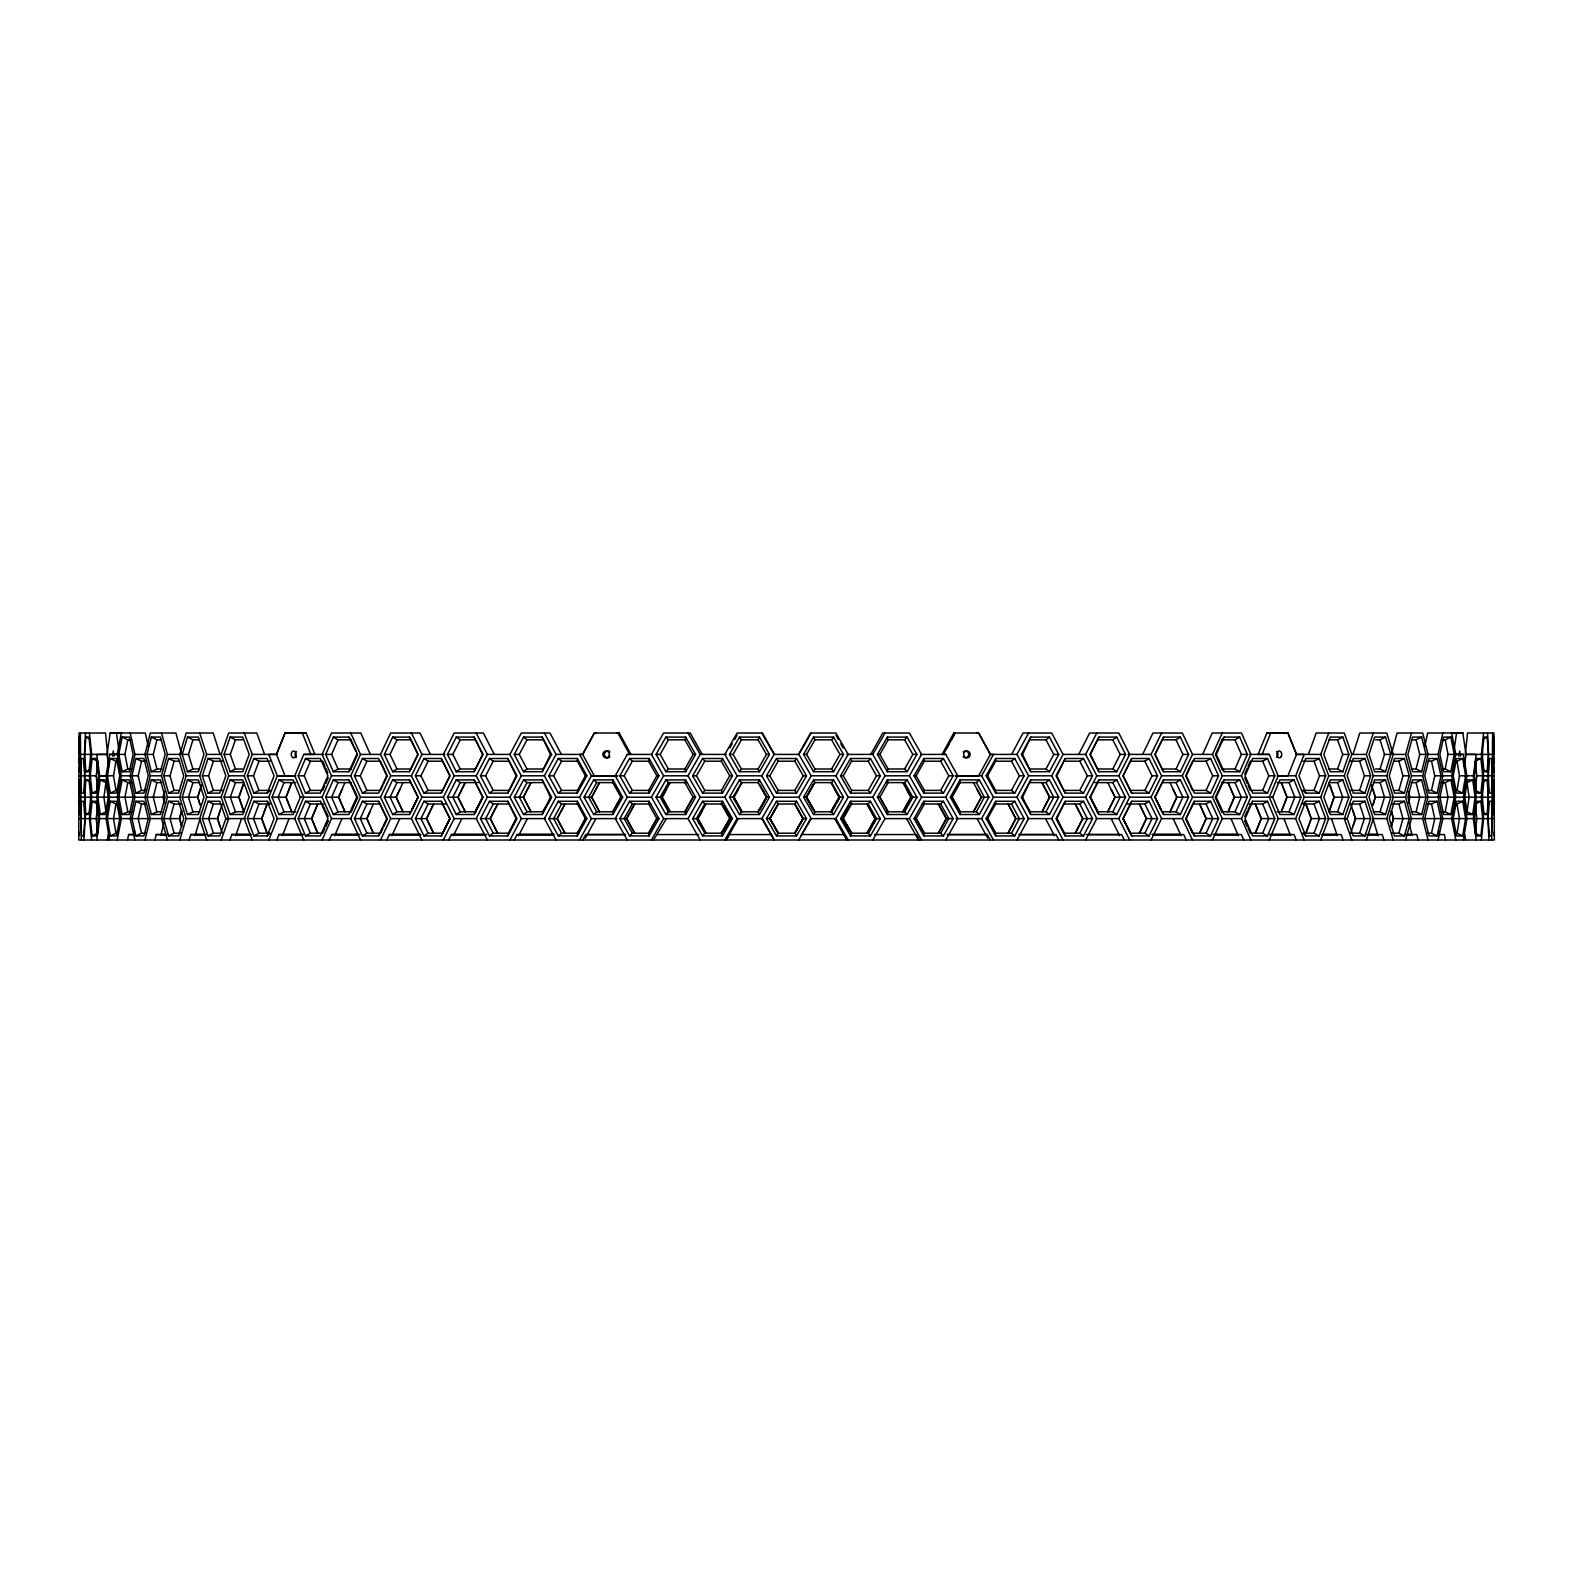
<?xml version="1.0" encoding="UTF-8"?>
<svg xmlns="http://www.w3.org/2000/svg" width="1573" height="1573" viewBox="0 0 1573 1573"><rect width="100%" height="100%" fill="white"/><g stroke="black" fill="none" stroke-linecap="round" stroke-linejoin="round"><path stroke-width="1.5" d="M78.729 835.912L78.748 831.822M78.729 793.126L78.748 789.036M1494.252 762.571L1494.35 758.501M1494.252 805.376L1494.35 801.286M78.886 754.411L79.181 737.088L80.223 737.088L80.223 771.714L79.181 771.714L79.083 767.644M91.647 840.002L89.405 818.609L91.647 797.196L89.405 775.804L91.647 754.411L107.692 754.411L105.489 733.018L79.083 733.018L78.748 840.002L1494.35 840.002L1493.917 733.018L1467.511 733.018L1465.308 754.411L1481.353 754.411L1483.595 775.804L1481.353 797.196L1483.595 818.609L1481.353 840.002M78.886 797.196L79.181 779.893L80.223 779.893L80.223 814.519L79.181 814.519L79.083 810.429M1493.917 767.644L1493.819 771.714L1492.777 771.714L1492.777 737.088L1493.819 737.088L1494.114 754.411M1493.917 810.429L1493.819 814.519L1492.777 814.519L1492.777 779.893L1493.819 779.893L1494.114 797.196M995.709 793.126L995.591 790.393L987.608 775.804L995.591 761.214L995.709 758.501L1014.723 758.501L1024.161 775.804L1014.723 793.126L995.709 793.126L986.133 775.804L995.709 758.501M995.709 801.286L995.591 804L987.608 818.609L995.591 833.198L995.709 835.912L1014.723 835.912L1024.161 818.609L1014.723 801.286L995.709 801.286L986.133 818.609L995.709 835.912M577.291 793.126L577.409 790.393L585.392 775.804L577.409 761.214L577.291 758.501L558.277 758.501L548.839 775.804L558.277 793.126L577.291 793.126L586.867 775.804L577.291 758.501M577.291 835.912L577.409 833.198L585.392 818.609L577.409 804L577.291 801.286L558.277 801.286L548.839 818.609L558.277 835.912L577.291 835.912L586.867 818.609L577.291 801.286M81.344 840.002L80.38 733.018M80.754 775.804L81.56 758.501L83.664 758.501L84.922 775.804L83.664 793.126L81.56 793.126L80.754 775.804L89.405 775.804M80.754 818.609L81.56 801.286L83.664 801.286L84.922 818.609L83.664 835.912L81.56 835.912L80.754 818.609L106.472 818.609M1491.656 840.002L1492.62 733.018M1492.246 775.804L1491.44 793.126L1489.336 793.126L1488.078 775.804L1489.336 758.501L1491.44 758.501L1492.246 775.804L1486.583 775.804M1492.246 818.609L1491.44 835.912L1489.336 835.912L1488.078 818.609L1489.336 801.286L1491.44 801.286L1492.246 818.609L1486.583 818.609M612.978 779.893L612.782 782.607L620.902 797.216L612.801 811.786L612.978 814.519L593.67 814.519L584.075 797.196L593.67 779.893L612.978 779.893L622.692 797.196L612.978 814.519M960.022 814.519L960.218 811.786L952.117 797.196L960.218 782.607L960.022 779.893L979.33 779.893L988.925 797.196L979.33 814.519L960.022 814.519L950.308 797.196L960.022 779.893M90.644 758.284L90.782 748.591M90.644 801.07L90.644 793.323M1482.356 758.343L1482.435 751.442M1482.356 801.129L1482.435 794.227M83.92 840.002C86.79 804.334 82.661 768.666 85.532 733.018M84.549 754.411L85.886 737.088L89.012 737.088L90.801 754.411L89.012 771.714L85.886 771.714L84.549 754.411L90.349 754.411M84.549 797.196L85.886 779.893L89.012 779.893L90.801 797.196L89.012 814.519L85.886 814.519L84.549 797.196L90.349 797.196M1488.451 754.411L1487.114 771.714L1483.988 771.714L1482.199 754.411L1483.988 737.088L1487.114 737.088L1488.451 754.411L1482.651 754.411M1489.08 840.002C1486.21 804.334 1490.339 768.666 1487.468 733.018M1488.451 797.196L1487.114 814.519L1483.988 814.519L1482.199 797.196L1483.988 779.893L1487.114 779.893L1488.451 797.196L1482.651 797.216M1475.218 761.214L1476.811 775.804L1475.218 790.393M97.782 790.393L96.189 775.804L97.782 761.214M90.271 775.804L92.119 758.501L96.287 758.501L98.568 775.804L96.287 793.126L92.119 793.126L90.271 775.804L96.189 775.804M1481.353 754.411L1483.595 733.018M1482.729 775.804L1480.881 793.126L1476.713 793.126L1474.432 775.804L1476.713 758.501L1480.881 758.501L1482.729 775.804L1476.811 775.804M114.043 756.102L113.295 751.009L112.528 756.102M1460.472 756.102L1459.705 751.009L1458.957 756.102M92.119 801.286L90.271 818.609L92.119 835.912L96.287 835.912L98.568 818.609L96.287 801.286L92.119 801.286L95.894 803.095M97.782 804L96.189 818.609L97.782 833.198M1480.881 835.912L1482.729 818.609L1480.881 801.286L1476.713 801.286L1474.432 818.609L1476.713 835.912L1480.881 835.912L1477.106 834.103M1475.218 833.198L1476.811 818.609L1475.218 804M96.798 840.002L99.669 818.609L96.798 797.196L99.669 775.804L96.798 754.411L106.984 754.411L108.734 766.307M97.9 797.196L100.259 779.893L105.45 779.893L108.242 797.196L105.45 814.519L100.259 814.519L97.9 797.196L117.208 797.196L121.337 775.804L117.208 754.411L121.337 733.018M1476.202 840.002L1473.331 818.609L1476.202 797.196L1473.331 775.804L1476.202 754.411L1466.016 754.411L1464.266 766.307M1475.1 797.196L1472.741 814.519L1467.55 814.519L1464.758 797.196L1467.55 779.893L1472.741 779.893L1475.1 797.196L1455.792 797.196L1451.663 775.804L1455.792 754.411L1451.663 733.018M106.984 754.411L110.149 733.018L116.441 732.998L118.879 749.652M1030.807 771.714L1022.548 754.411L1030.807 737.088L1049.466 737.088L1058.727 754.411L1049.466 771.714L1030.807 771.714L1021.408 754.411L1030.807 737.088M1030.807 814.519L1022.548 797.216L1030.807 779.893L1049.466 779.893L1058.727 797.196L1049.466 814.519L1030.807 814.519L1021.408 797.196L1030.807 779.893M1454.121 749.652L1456.559 733.018L1462.851 733.018L1466.016 754.411M107.397 840.002L108.222 834.555M542.193 771.714L550.452 754.411L542.193 737.088L523.534 737.088L514.273 754.411L523.534 771.714L542.193 771.714L551.592 754.411L542.193 737.088M542.193 814.519L550.452 797.196L542.193 779.893L523.534 779.893L514.273 797.196L523.534 814.519L542.193 814.519L551.592 797.196L542.193 779.893M1462.713 758.501L1457.031 761.214L1459.469 775.804L1457.031 790.393L1462.713 793.126L1465.584 775.804L1462.713 758.501L1456.539 758.501L1453.236 775.804L1456.539 793.126L1462.713 793.126M110.287 793.126L115.969 790.393L113.531 775.804L115.969 761.214L110.287 758.501L107.416 775.804L110.287 793.126L116.461 793.126L119.764 775.804L116.461 758.501L110.287 758.501M109.579 840.002L106.079 818.609L109.579 797.196L106.079 775.804L109.579 754.411L117.208 754.411M107.416 818.609L110.287 801.286L116.461 801.286L119.764 818.609L116.461 835.912L110.287 835.912L107.416 818.609L119.784 818.609M1465.584 818.609L1462.713 835.912L1456.539 835.912L1453.236 818.609L1456.539 801.286L1462.713 801.286L1465.584 818.609L1453.216 818.609M1463.421 840.002L1466.921 818.609L1463.421 797.196L1466.921 775.804L1463.421 754.411L1455.792 754.411M1462.713 835.912L1457.031 833.198L1459.469 818.609L1457.031 804L1462.713 801.286M649.118 793.126L648.646 790.393L656.845 775.804L648.627 761.214L649.118 758.501L629.574 758.501L619.841 775.804L629.574 793.126L649.118 793.126L658.949 775.804L649.118 758.501M649.118 801.286L648.627 804L656.845 818.609L648.646 833.198L649.118 835.912L629.574 835.912L619.841 818.609L629.574 801.286L649.118 801.286L658.949 818.609L649.118 835.912M923.882 793.126L924.373 790.393L916.155 775.804L924.373 761.214L923.882 758.501L943.426 758.501L953.159 775.804L943.426 793.126L923.882 793.126L914.051 775.804L923.882 758.501M923.882 835.912L924.373 833.198L916.155 818.609L924.373 804L923.882 801.286L943.426 801.286L953.159 818.609L943.426 835.912L923.882 835.912L914.051 818.609L923.882 801.286M133.548 835.243L134.452 830.485M1450.837 737.088L1445.174 739.821L1448.025 754.411L1445.174 769L1450.837 771.714L1454.219 754.411L1450.837 737.088L1443.68 737.088L1439.885 754.411L1443.68 771.714L1450.837 771.714M122.163 771.714L127.826 769L124.975 754.411L127.826 739.821L122.163 737.088L118.781 754.411L122.163 771.714L129.32 771.714L133.115 754.411L129.32 737.088L122.163 737.088M118.781 797.196L122.163 779.893L129.32 779.893L133.115 797.196L129.32 814.519L122.163 814.519L118.781 797.196L144.972 797.196L150.28 775.804L144.972 754.411L150.28 733.018L175.92 733.018L181.682 754.411M117.208 840.002L121.337 818.609L117.208 797.196M1454.219 797.196L1450.837 814.519L1443.68 814.519L1439.885 797.196L1443.68 779.893L1450.837 779.893L1454.219 797.196L1428.028 797.196L1422.72 775.804L1428.028 754.411L1422.72 733.018L1397.08 733.018L1391.319 754.411M1455.792 840.002L1451.663 818.609L1455.792 797.196M122.163 779.893L127.826 782.607L124.975 797.196L127.826 811.786L122.163 814.519M1450.837 814.519L1445.174 811.786L1448.025 797.216L1445.174 782.607L1450.837 779.893M127.511 840.002L128.632 834.555L135.16 834.555M1424.587 747.273L1427.655 733.018L1462.851 733.018L1451.23 733.018M1437.132 758.501L1429.012 758.501L1424.745 775.804L1429.012 793.126L1437.132 793.126L1441.006 775.804L1437.132 758.501L1431.509 761.214L1434.773 775.804L1431.509 790.393L1428.186 790.393M135.868 793.126L141.491 790.393L138.227 775.804L141.491 761.214L135.868 758.501L131.994 775.804L135.868 793.126L143.988 793.126L148.255 775.804L143.988 758.501L135.868 758.501M134.924 840.002L130.185 818.609L134.924 797.196L130.185 775.804L134.924 754.411L130.185 733.018M1438.076 840.002L1442.815 818.609L1438.076 797.196L1442.815 775.804L1438.076 754.411L1442.815 733.018M1441.006 818.609L1437.132 835.912L1429.012 835.912L1424.745 818.609L1429.012 801.286L1437.132 801.286L1441.006 818.609L1424.705 818.609M135.868 801.286L141.491 804L138.227 818.609L141.491 833.198L135.868 835.912L131.994 818.609L135.868 801.286L143.988 801.286L148.255 818.609L143.988 835.912L135.868 835.912M1427.517 833.198L1431.509 833.198L1434.773 818.609L1431.509 804L1437.132 801.286M1408.523 803.095L1409.9 797.216L1408.504 791.396M164.025 793.343L164.025 801.129M1412.338 739.821L1416.074 739.821L1419.731 754.411L1416.074 769L1412.338 769M160.938 835.243L164.398 820.988M164.496 803.016L163.061 797.196L164.496 791.396M1408.975 801.07L1408.995 793.323M161.901 769L156.926 769L153.269 754.411L156.926 739.821L160.662 739.821M146.997 754.411L151.342 737.088L160.426 737.088L165.145 754.411L160.426 771.714L151.342 771.714L146.997 754.411L153.269 754.411M146.997 797.196L151.342 779.893L160.426 779.893L165.145 797.196L160.426 814.519L151.342 814.519L146.997 797.196L163.061 797.196M144.972 840.002L150.28 818.609L144.972 797.196M1426.003 754.411L1421.658 771.714L1412.574 771.714L1407.855 754.411L1412.574 737.088L1421.658 737.088L1426.003 754.411L1419.731 754.411M1426.003 797.196L1421.658 814.519L1412.574 814.519L1407.855 797.196L1412.574 779.893L1421.658 779.893L1426.003 797.196L1409.9 797.216M1428.028 840.002L1422.72 818.609L1428.028 797.196M161.901 782.607L156.926 782.607L153.269 797.196L156.926 811.786L161.901 811.786M1065.236 793.126L1056.84 775.804L1065.236 758.501L1083.502 758.501L1092.547 775.804L1083.502 793.126L1065.236 793.126L1056.014 775.804L1065.236 758.501M1065.236 801.286L1056.84 818.609L1065.236 835.912L1083.502 835.912L1092.547 818.609L1083.502 801.286L1065.236 801.286L1056.014 818.609L1065.236 835.912M507.764 793.126L516.16 775.804L507.764 758.501L489.498 758.501L480.453 775.804L489.498 793.126L507.764 793.126L516.986 775.804L507.764 758.501M507.764 835.912L516.16 818.609L507.764 801.286L489.498 801.286L480.453 818.609L489.498 835.912L507.764 835.912L516.986 818.609L507.764 801.286M1391.338 826.454L1393.403 818.609L1391.338 810.862L1393.422 818.609L1391.319 826.336M1411.197 811.786L1416.074 811.786L1419.731 797.216L1416.074 782.607L1411.197 782.607M154.842 840.002L156.278 834.555L168.311 834.555M181.682 826.336L179.578 818.609L181.662 810.862L179.578 818.609L181.662 826.454M1394.799 761.214L1398.908 761.214L1402.959 775.804L1398.908 790.393L1394.799 790.393M179.578 790.393L174.092 790.393L170.041 775.804L174.092 761.214L179.578 761.214M167.407 840.002L161.508 818.609L167.407 797.196L161.508 775.804L167.407 754.411L161.508 733.018M163.749 775.804L168.567 758.501L178.555 758.501L183.746 775.804L178.555 793.126L168.567 793.126L163.749 775.804L170.041 775.804M163.749 818.609L168.567 801.286L178.555 801.286L183.746 818.609L178.555 835.912L168.567 835.912L163.749 818.609L179.578 818.609M1405.593 840.002L1411.492 818.609L1405.593 797.196L1411.492 775.804L1405.593 754.411L1411.492 733.018M1409.251 775.804L1404.433 793.126L1394.445 793.126L1389.254 775.804L1394.445 758.501L1404.433 758.501L1409.251 775.804L1402.959 775.804M1409.251 818.609L1404.433 835.912L1394.445 835.912L1389.254 818.609L1394.445 801.286L1404.433 801.286L1409.251 818.609L1393.403 818.609M181.19 804L174.092 804L170.041 818.609L174.092 833.198L181.19 833.198M1372.954 789.449L1375.254 797.196L1372.973 805.061L1375.254 797.196L1371.577 784.888M685.651 771.714L684.884 769L693.142 754.411L684.865 739.821L685.651 737.088L665.91 737.088L656.079 754.411L665.91 771.714L685.651 771.714L695.561 754.411L685.651 737.088M685.651 779.893L684.865 782.607L693.142 797.216L684.884 811.786L685.651 814.519L665.91 814.519L656.079 797.196L665.91 779.893L685.651 779.893L695.561 797.196L685.651 814.519M887.349 771.714L888.135 769L879.858 754.411L888.135 739.821L887.349 737.088L907.09 737.088L916.921 754.411L907.09 771.714L887.349 771.714L877.439 754.411L887.349 737.088M887.349 814.519L888.135 811.786L879.858 797.196L888.135 782.607L887.349 779.893L907.09 779.893L916.921 797.196L907.09 814.519L887.349 814.519L877.439 797.196L887.349 779.893M1391.81 833.198L1398.908 833.198L1402.959 818.609L1398.908 804L1391.81 804M200.046 789.449L197.746 797.196L200.066 804.943L197.785 797.216L201.423 784.888M1375.589 739.821L1380.072 739.821L1384.496 754.411L1380.072 769L1375.589 769M195.013 835.715L200.066 818.609L186.204 818.609L179.755 840.002M198.926 769L192.928 769L188.504 754.411L192.928 739.821L198.926 739.821M186.204 818.609L179.755 797.196L186.204 775.804L179.755 754.411L186.204 733.018L213.2 733.018L220.043 754.411M182.212 754.411L187.482 737.088L198.355 737.088L203.998 754.411L198.355 771.714L187.482 771.714L182.212 754.411L188.504 754.411M182.212 797.196L187.482 779.893L198.355 779.893L203.998 797.196L198.355 814.519L187.482 814.519L182.212 797.196L197.746 797.196M1390.788 754.411L1385.518 771.714L1374.645 771.714L1369.002 754.411L1374.645 737.088L1385.518 737.088L1390.788 754.411L1384.496 754.411M1393.245 840.002L1386.796 818.609L1393.245 797.196L1386.796 775.804L1393.245 754.411L1386.796 733.018L1359.8 733.018L1352.957 754.411M1390.788 797.196L1385.518 814.519L1374.645 814.519L1369.002 797.196L1374.645 779.893L1385.518 779.893L1390.788 797.196L1375.215 797.216M199.81 782.607L192.928 782.607L188.504 797.196L192.928 811.786L199.81 811.786M1350.755 804L1355.434 818.609L1350.755 833.198M1373.19 811.786L1380.072 811.786L1384.496 797.216L1380.072 782.607L1373.19 782.607M189.094 840.002L190.805 834.555L206.987 834.555M220.023 826.454L217.566 818.609L222.265 804M1349.791 761.214L1359.603 761.214L1364.401 775.804L1359.603 790.393L1349.791 790.393M222.265 833.198L217.546 818.609L220.023 810.842M1352.957 826.336L1355.454 818.609L1352.977 810.842M223.209 790.393L213.397 790.393L208.599 775.804L213.397 761.214L223.209 761.214M206.673 840.002L199.673 818.609L206.673 797.196L199.673 775.804L206.673 754.411L199.673 733.018M202.327 775.804L208.029 758.501L219.787 758.501L225.843 775.804L219.787 793.126L208.029 793.126L202.327 775.804L208.599 775.804M202.327 818.609L208.029 801.286L219.787 801.286L225.843 818.609L219.787 835.912L208.029 835.912L202.327 818.609L217.546 818.609M1366.327 840.002L1373.327 818.609L1366.327 797.196L1373.327 775.804L1366.327 754.411L1373.327 733.018M1370.673 775.804L1364.971 793.126L1353.213 793.126L1347.157 775.804L1353.213 758.501L1364.971 758.501L1370.673 775.804L1364.401 775.804M1370.673 818.609L1364.971 835.912L1353.213 835.912L1347.157 818.609L1353.213 801.286L1364.971 801.286L1370.673 818.609L1355.434 818.609M220.043 804L213.397 804L208.599 818.609L213.397 833.198L220.043 833.198M1342.831 779.893L1337.561 782.607L1328.831 782.607L1334.081 797.216L1329.067 811.786L1337.581 811.786L1342.831 814.519L1348.946 797.196L1342.831 779.893L1330.247 779.893L1323.778 797.196L1330.247 814.519L1342.831 814.519M230.169 814.519L242.753 814.519L249.222 797.196L242.753 779.893L230.169 779.893L224.054 797.196L230.169 814.519L235.439 811.786L243.953 811.786L238.919 797.216L243.146 784.888M1351.443 833.198L1359.603 833.198L1364.401 818.609L1359.603 804L1351.443 804M1328.831 739.821L1337.561 739.821L1342.713 754.411L1337.581 769L1328.831 769M235.694 835.715L241.573 818.609M243.953 811.786L238.88 797.196L243.953 782.607L235.439 782.607L230.169 779.893M1329.854 784.888L1334.12 797.196L1329.047 811.786M242.36 769L235.439 769L230.287 754.411L235.439 739.821L242.36 739.821M221.183 840.002L228.714 818.609L221.183 797.196L228.714 775.804L221.183 754.411L228.714 733.018L256.773 733.018L264.598 754.411M224.054 754.411L230.169 737.088L242.753 737.088L249.222 754.411L242.753 771.714L230.169 771.714L224.054 754.411L230.287 754.411M1348.946 754.411L1342.831 771.714L1330.247 771.714L1323.778 754.411L1330.247 737.088L1342.831 737.088L1348.946 754.411L1342.713 754.411M1351.817 840.002L1344.286 818.609L1351.817 797.196L1344.286 775.804L1351.817 754.411L1344.286 733.018L1316.227 733.018L1308.402 754.411M235.439 782.607L230.287 797.196L235.439 811.786M1308.402 810.842L1305.865 804L1311.272 818.609L1305.885 833.198L1311.272 818.609L1308.421 810.862M229.874 840.002L231.86 834.555L251.287 834.555M261.767 818.609L267.115 804L261.728 818.609L267.115 833.198L261.728 818.609L247.315 818.609L253.843 801.286L267.213 801.286L270.143 804L258.975 804L253.843 801.286M1098.917 771.714L1090.404 754.411L1098.917 737.088L1116.732 737.088L1125.521 754.411L1116.732 771.714L1098.917 771.714L1089.912 754.411L1098.917 737.088M1098.917 779.893L1090.404 797.196L1098.917 814.519L1116.732 814.519L1125.521 797.196L1116.732 779.893L1098.917 779.893L1089.912 797.196L1098.917 814.519M1302.857 761.214L1314.025 761.214L1319.491 775.804L1314.025 790.393L1302.857 790.393L1305.787 793.126L1319.157 793.126L1325.685 775.804L1319.157 758.501L1305.787 758.501L1298.924 775.804L1305.787 793.126M1337.581 811.786L1342.713 797.216L1337.561 782.607M474.083 771.714L482.596 754.411L474.083 737.088L456.268 737.088L447.479 754.411L456.268 771.714L474.083 771.714L483.088 754.411L474.083 737.088M474.083 814.519L482.596 797.196L474.083 779.893L456.268 779.893L447.479 797.196L456.268 814.519L474.083 814.519L483.088 797.196L474.083 779.893M267.213 793.126L274.076 775.804L267.213 758.501L253.843 758.501L247.315 775.804L253.843 793.126L267.213 793.126L270.163 790.393L258.975 790.393L253.509 775.804L258.975 761.214L270.143 761.214M252.27 840.002L244.248 818.609L252.27 797.196L244.248 775.804L252.27 754.411L244.248 733.018M1320.73 840.002L1328.752 818.609L1320.73 797.196L1328.752 775.804L1320.73 754.411L1328.752 733.018M1319.157 801.286L1314.025 804L1302.857 804L1305.787 801.286L1319.157 801.286L1325.685 818.609L1319.157 835.912L1305.787 835.912L1302.857 833.198L1314.025 833.198L1319.157 835.912M258.975 804L253.509 818.609L258.975 833.198L270.163 833.198L267.213 835.912L253.843 835.912L247.315 818.609M1286.95 797.216L1281.287 811.786L1286.989 797.196L1281.267 782.607L1286.989 797.196L1300.95 797.196L1294.028 779.893L1279.891 779.893L1272.675 797.196L1279.891 814.519L1294.028 814.519L1300.95 797.196M286.05 797.216L291.713 782.607L286.011 797.196L291.713 811.786L286.011 797.196L272.05 797.196L278.972 779.893L293.109 779.893L300.325 797.196L293.109 814.519L278.972 814.519L272.05 797.196M1314.025 833.198L1319.491 818.609L1314.025 804M282.412 835.715L289.058 818.609M267.213 835.912L274.076 818.609L267.213 801.286M1305.787 801.286L1298.924 818.609L1305.787 835.912M722.459 793.126L721.397 790.393L729.715 775.804L721.378 761.214L722.459 758.501L702.58 758.501L692.671 775.804L702.58 793.126L722.459 793.126L732.428 775.804L722.459 758.501M722.459 801.286L721.378 804L729.715 818.609L721.397 833.198L722.459 835.912L702.58 835.912L692.671 818.609L702.58 801.286L722.459 801.286L732.428 818.609L722.459 835.912M850.541 793.126L851.622 790.393L843.285 775.804L851.622 761.214L850.541 758.501L870.42 758.501L880.329 775.804L870.42 793.126L850.541 793.126L840.572 775.804L850.541 758.501M850.541 835.912L851.622 833.198L843.285 818.609L851.622 804L850.541 801.286L870.42 801.286L880.329 818.609L870.42 835.912L850.541 835.912L840.572 818.609L850.541 801.286M268.806 840.002L277.32 818.609L268.806 797.196L277.32 775.804L268.806 754.411L276.474 754.411L285.028 775.843L295.803 775.823M1261.29 818.609L1255.313 833.198L1261.33 818.609L1255.313 804L1261.33 818.609L1274.799 818.609L1267.523 801.286L1252.659 801.286L1248.058 809.132M1304.194 840.002L1295.68 818.609L1304.194 797.196L1295.68 775.804L1304.194 754.411L1296.526 754.411L1287.933 775.804L1277.158 775.823M295.783 782.607L283.985 782.607L278.165 797.196L283.985 811.786L295.783 811.786M1262.116 754.411L1270.728 733.018L1287.933 732.998L1296.526 754.411L1287.933 732.998L1266.875 733.018L1258.105 754.411L1269.254 754.411L1278.22 775.804L1269.254 797.196L1278.22 818.609L1269.254 840.002M311.71 818.609L317.687 804L311.67 818.609L317.687 833.198L311.67 818.609L298.201 818.609L305.477 801.286L320.341 801.286L324.942 809.132M276.769 840.002L278.991 834.555L302.075 834.555M1248.058 766.346L1250.26 761.214L1262.647 761.214L1268.762 775.804L1262.667 790.393L1250.26 790.393L1248.058 785.261M1277.217 811.786L1289.034 811.786L1294.835 797.216L1289.015 782.607L1277.217 782.607M324.726 785.91L322.76 790.393L310.353 790.393L304.238 775.804L310.353 761.214L322.74 761.214L325.001 766.484M1234.313 797.216L1228.08 811.786L1234.372 797.196L1228.08 782.607L1234.372 797.196L1247.31 797.196L1239.681 779.893L1224.148 779.893L1219.704 787.739M303.746 840.002L294.78 818.609L303.746 797.196L294.78 775.804L303.746 754.411L323.782 754.411M298.201 775.804L305.477 758.501L320.341 758.501L327.912 775.804L320.341 793.126L305.477 793.126L298.201 775.804L304.238 775.804M1274.799 775.804L1267.523 793.126L1252.659 793.126L1245.088 775.804L1252.659 758.501L1267.523 758.501L1274.799 775.804L1268.762 775.804M1274.799 818.609L1267.523 835.912L1252.659 835.912L1245.088 818.609L1252.659 801.286M323.782 804L310.353 804L304.238 818.609L310.353 833.198L321.816 833.198M341.99 789.449L338.628 797.196L344.939 811.786L338.687 797.216L344.939 782.607M325.709 783.649L328.226 777.77M325.709 826.454L328.226 820.575M1219.704 744.953L1222.005 739.821L1234.982 739.821L1241.372 754.411L1234.982 769L1222.005 769L1215.418 754.411L1218.937 746.644M322.74 833.198L324.942 828.047M334.656 835.715L342.01 818.609M1251.184 833.198L1262.667 833.198L1268.762 818.609L1262.647 804L1249.218 804M350.995 769L348.852 771.714L333.319 771.714L325.69 754.411L333.319 737.088L348.852 737.088L357.582 754.411L350.995 769L338.018 769L331.628 754.411L338.018 739.821L350.995 739.821L353.355 745.091M325.69 826.336L328.206 820.536M1244.794 773.857L1247.31 768.057M1244.794 816.662L1247.31 810.842M1206.137 818.609L1199.629 833.198L1206.176 818.609L1199.609 804L1206.137 818.609L1218.564 818.609L1210.6 801.286L1194.418 801.286L1185.727 818.609L1189.345 826.454M322.111 840.002L331.51 818.609L322.111 797.196L331.51 775.804L322.111 754.411L331.51 733.018L360.768 733.018L370.343 754.411M348.852 779.893L356.756 797.196L348.852 814.519L333.319 814.519L325.69 797.196L333.319 779.893L348.852 779.893L353.296 787.739M1222.005 739.821L1224.148 737.088L1239.681 737.088L1247.31 754.411L1239.681 771.714L1224.148 771.714L1222.005 769M1250.889 840.002L1241.49 818.609L1250.889 797.196L1241.49 775.804L1250.889 754.411L1241.49 733.018L1212.232 733.018L1202.657 754.411M1247.31 797.196L1239.681 814.519L1224.148 814.519L1216.244 797.196L1224.148 779.893M351.31 782.607L338.018 782.607L331.628 797.196L338.018 811.786L351.408 811.786M370.304 810.862L366.863 818.609L373.371 833.198L366.824 818.609L373.391 804M357.582 797.216L350.995 811.786L357.582 797.196L354.063 789.449M1189.385 783.551L1185.727 775.804L1192.57 761.214L1206.078 761.214L1212.744 775.804L1206.078 790.393L1192.57 790.393L1190.171 785.261M329.249 840.002L331.706 834.555L359.961 834.555M348.852 771.714L356.756 754.411M1224.148 737.088L1216.244 754.411L1224.148 771.714M1221.592 811.786L1234.982 811.786L1241.372 797.216L1234.982 782.607L1221.69 782.607M1173.202 789.449L1176.84 797.196L1170.037 811.786L1176.84 797.196L1170.037 782.607M382.849 785.34L380.45 790.393L366.922 790.393L360.256 775.804L366.922 761.214L380.43 761.214L387.273 775.804L383.655 783.649M1215.418 797.216L1222.005 811.786L1215.418 797.216L1218.937 789.449M360.512 840.002L350.7 818.609L360.512 797.196L350.7 775.804L360.512 754.411L350.7 733.018M354.436 775.804L362.4 758.501L378.582 758.501L386.781 775.804L378.582 793.126L362.4 793.126L354.436 775.804L360.256 775.804M362.4 835.912L366.922 833.198L380.45 833.198L382.829 828.047L378.582 835.912L362.4 835.912L354.436 818.609L362.4 801.286L378.582 801.286L387.273 818.609L383.655 826.454M1212.488 840.002L1222.3 818.609L1212.488 797.196L1222.3 775.804L1212.488 754.411L1222.3 733.018M1218.564 775.804L1210.6 793.126L1194.418 793.126L1186.219 775.804L1194.418 758.501L1210.6 758.501L1218.564 775.804L1212.744 775.804M1218.564 818.609L1210.6 835.912L1194.418 835.912L1190.151 828.145L1192.57 833.198L1206.078 833.198L1210.6 835.912M380.43 804L366.922 804L360.256 818.609L366.922 833.198M399.798 789.449L396.16 797.196L402.983 811.786L396.199 797.216L402.983 782.607M1162.014 739.821L1176.014 739.821L1182.935 754.411L1176.034 769L1162.014 769L1154.936 754.411L1163.587 737.088L1180.36 737.088L1188.618 754.411L1180.36 771.714L1163.587 771.714L1162.014 769M391.854 835.715L399.817 818.609M378.582 835.912L386.781 818.609L378.582 801.286M1146.383 818.609L1139.403 833.198L1146.442 818.609L1139.403 804L1146.442 818.609L1157.59 818.609L1149.037 801.286L1131.734 801.286L1122.965 818.609L1131.734 835.912L1149.037 835.912L1157.59 818.609M1194.418 801.286L1186.219 818.609L1194.418 835.912M1206.078 833.198L1212.744 818.609L1206.078 804L1192.57 804M410.986 769L396.986 769L390.065 754.411L396.986 739.821L410.986 739.821L418.064 754.411L409.413 771.714L392.64 771.714L384.382 754.411L392.64 737.088L409.413 737.088L410.986 739.821M383.615 826.336L387.273 818.609M1131.734 793.126L1123.122 775.804L1131.734 758.501L1149.037 758.501L1157.59 775.804L1149.037 793.126L1131.734 793.126L1122.965 775.804L1131.734 758.501M1131.734 801.286L1127.015 810.862M380.489 840.002L390.674 818.609L380.489 797.196L390.674 775.804L380.489 754.411L390.674 733.018L420.05 733.018L430.353 754.411M392.64 814.519L396.986 811.786L410.986 811.786L409.413 814.519L392.64 814.519L384.382 797.196L392.64 779.893L409.413 779.893L418.064 797.216L411.831 810.115M441.266 793.126L449.878 775.804L441.266 758.501L423.963 758.501L415.41 775.804L423.963 793.126L441.266 793.126L450.035 775.804L441.266 758.501M441.266 835.912L450.035 818.609L441.266 801.286L423.963 801.286L415.41 818.609L423.963 835.912L441.266 835.912L449.878 818.609L445.965 810.842M1192.511 840.002L1182.326 818.609L1192.511 797.196L1182.326 775.804L1192.511 754.411L1182.326 733.018L1152.95 733.018L1142.647 754.411M1161.169 810.115L1154.936 797.216L1163.587 779.893L1180.36 779.893L1188.618 797.196L1180.36 814.519L1163.587 814.519L1162.014 811.786L1176.034 811.786L1180.36 814.519M410.986 782.607L396.986 782.607L390.065 797.196L396.986 811.786M426.617 818.609L433.597 804L426.558 818.609L433.597 833.198L426.558 818.609L415.41 818.609M1130.436 761.214L1144.888 761.214L1152.046 775.804L1144.908 790.393L1130.436 790.393M386.742 840.002L389.376 834.555L420.227 834.555M411.811 810.075L418.064 797.196L409.413 779.893M1111.167 789.449L1115.041 797.196L1107.785 811.786L1115.041 797.196L1107.785 782.607M409.413 771.714L417.907 754.411L409.413 737.088M442.564 790.393L428.112 790.393L420.954 775.804L428.112 761.214L442.564 761.214M409.413 814.519L418.064 797.216M1163.587 737.088L1155.093 754.411L1163.587 771.714M1163.587 779.893L1155.093 797.196L1163.587 814.519M1176.034 811.786L1182.935 797.216L1176.014 782.607L1162.014 782.607M421.938 840.002L411.398 818.609L421.938 797.196L411.398 775.804L421.938 754.411L411.398 733.018M458.018 797.216L465.215 782.607L457.959 797.196L465.215 811.786L457.959 797.196L447.479 797.196M1151.062 840.002L1161.602 818.609L1151.062 797.196L1161.602 775.804L1151.062 754.411L1161.602 733.018M445.552 804L428.112 804L420.954 818.609L428.112 833.198L442.564 833.198L449.878 818.609M1097.915 739.821L1112.78 739.821L1120.173 754.411L1112.799 769L1097.915 769M453.378 835.715L461.852 818.609M1078.783 826.454L1082.696 818.609L1075.303 804L1082.755 818.609L1075.303 833.198L1078.744 826.336M759.444 771.714L758.088 769L766.425 754.411L758.068 739.821L759.444 737.088L739.467 737.088L729.498 754.411L739.467 771.714L759.444 771.714L769.433 754.411L759.444 737.088M759.444 779.893L758.068 782.607L766.425 797.216L758.088 811.786L759.444 814.519L739.467 814.519L729.498 797.196L739.467 779.893L759.444 779.893L769.433 797.196L759.444 814.519M813.556 771.714L814.932 769L806.575 754.411L814.932 739.821L813.556 737.088L833.533 737.088L843.502 754.411L833.533 771.714L813.556 771.714L803.567 754.411L813.556 737.088M813.556 814.519L814.932 811.786L806.575 797.196L814.932 782.607L813.556 779.893L833.533 779.893L843.502 797.196L833.533 814.519L813.556 814.519L803.567 797.196L813.556 779.893M475.085 769L460.22 769L452.827 754.411L460.22 739.821L475.085 739.821M490.304 818.609L497.697 804L490.245 818.609L497.697 833.198L490.245 818.609L480.453 818.609M1131.734 835.912L1123.122 818.609L1127.035 810.842M1123.122 818.609L1130.436 833.198L1144.908 833.198L1152.046 818.609L1144.888 804L1127.448 804M443.33 840.002L454.184 818.609L443.33 797.196L454.184 775.804L443.33 754.411L454.184 733.018L483.363 733.018L494.256 754.411M482.596 797.196L475.085 811.786M1064.547 761.214L1079.786 761.214L1087.356 775.804L1079.806 790.393L1064.547 790.393M1129.67 840.002L1118.816 818.609L1129.67 797.196L1118.816 775.804L1129.67 754.411L1118.816 733.018L1089.637 733.018L1078.744 754.411M478.133 782.607L460.22 782.607L452.827 797.196L460.22 811.786L476.206 811.786M1049.584 797.216L1042.034 811.786L1049.643 797.196L1042.014 782.607L1049.584 797.216L1058.727 797.196M448.6 840.002L451.412 834.555L486.844 834.555M508.472 790.393L493.214 790.393L485.644 775.804L493.214 761.214L508.453 761.214M516.16 818.609L508.472 833.198M1011.675 826.454L1015.765 818.609L1008.057 804L1015.824 818.609L1008.057 833.198L1011.636 826.336M1030.413 739.821L1045.986 739.821L1053.733 754.411L1045.986 769L1030.413 769M1096.794 811.786L1112.799 811.786L1120.173 797.216L1112.78 782.607L1094.867 782.607M487.355 840.002L476.206 818.609L487.355 797.196L476.206 775.804L487.355 754.411L476.206 733.018M509.042 804L493.214 804L485.644 818.609L493.214 833.198L509.101 833.198M518.539 835.715L527.447 818.609M1085.645 840.002L1096.794 818.609L1085.645 797.196L1096.794 775.804L1085.645 754.411L1096.794 733.018M523.357 797.196L530.986 782.607L523.416 797.216L530.986 811.786L523.357 797.196L514.273 797.196M561.364 826.336L564.963 833.198L557.176 818.609L564.943 804L557.176 818.609L561.325 826.454M977.128 789.449L981.355 797.196L973.471 811.786L981.355 797.196L973.471 782.607M542.606 769L527.014 769L519.267 754.411L527.014 739.821L542.587 739.821M550.452 797.196L551.592 797.196L542.606 811.786L527.014 811.786L523.534 814.519M585.274 838.193L587.201 834.575L625.562 834.555L585.707 834.555L582.738 840.002M995.591 761.214L1011.459 761.214L1019.363 775.804L1011.478 790.393L995.591 790.393M542.587 782.607L527.014 782.607L519.267 797.196L527.014 811.786M1011.636 754.411L1023.02 733.018L1051.668 733.018L1063.073 754.411L1051.668 775.804L1063.073 797.196L1051.668 818.609L1063.073 840.002M1063.899 833.198L1079.806 833.198L1087.356 818.609L1079.786 804L1063.958 804M509.927 840.002L521.332 818.609L509.927 797.196L521.332 775.804L509.927 754.411L521.332 733.018L549.98 733.018L561.364 754.411M591.704 797.216L599.529 782.607L591.645 797.196L599.529 811.786L591.645 797.196L584.075 797.196M946.317 818.609L938.373 833.198L946.376 818.609L938.353 804L946.376 818.609L953.159 818.609M514.174 840.002L517.104 834.555L554.384 834.555M577.409 790.393L561.541 790.393L553.637 775.804L561.541 761.214L577.409 761.214M586.631 835.715L595.892 818.609M578.746 804L561.541 804L553.637 818.609L561.541 833.198L578.766 833.198M906.599 789.449L910.944 797.196L902.863 811.786L910.944 797.196L902.863 782.607M556.056 840.002L544.396 818.609L556.056 797.196L544.396 775.804L556.056 754.411L544.396 733.018M626.683 818.609L634.647 804L626.624 818.609L634.627 833.198L626.624 818.609L619.841 818.609M1016.945 840.002L1028.604 818.609L1016.945 797.196L1028.604 775.804L1016.945 754.411L1028.604 733.018M1022.548 797.196L1021.408 797.196L1030.413 811.786L1045.986 811.786L1053.733 797.216L1045.986 782.607L1030.413 782.607M875.119 818.609L867.018 833.198L875.178 818.609L866.998 804L875.178 818.609L880.329 818.609M946.907 747.981L949.247 743.714M951.606 739.428L953.946 735.142M924.373 761.214L940.674 761.214L948.834 775.804L940.693 790.393L924.373 790.393M666.401 789.449L662.056 797.196L670.157 811.786L662.115 797.216L670.157 782.607M726.254 810.842L730.659 818.609L723.423 831.507L730.659 818.609L723.423 805.73M834.752 789.449L839.156 797.196L830.977 811.786L839.156 797.196L830.977 782.607M943.387 754.411L955.145 733.018L953.789 733.018L942.05 754.411L945.727 754.411L957.741 775.804L945.727 797.196L957.741 818.609L945.727 840.002M613.549 782.607L596.659 782.607L588.636 797.196L596.659 811.786L613.568 811.786M774.329 840.002L771.262 834.555L729.223 834.575L726.234 840.002L738.268 818.609M762.394 789.449L766.798 797.196L759.543 810.115L766.798 797.196L759.543 784.317M776.511 801.286L778.163 804L794.837 804L802.938 818.609L794.798 833.198L778.143 833.198L776.511 835.912L766.503 818.609L776.511 801.286L796.489 801.286L806.497 818.609L796.489 835.912L776.511 835.912M888.135 739.821L904.613 739.821L912.851 754.411L904.632 769L888.135 769M579.552 840.002L591.389 818.609L579.552 797.196L591.389 775.804L579.552 754.411L582.62 754.411L594.319 775.843L617.855 775.804L591.389 775.804L594.319 775.843M666.421 818.609L653.523 840.002M702.207 810.842L697.822 818.609L706.002 833.198L697.881 818.609L706.002 804M981.611 775.804L993.448 754.411L990.38 754.411L978.642 775.804L955.086 775.843L981.611 775.804L993.448 797.196L981.611 818.609L993.448 840.002M994.234 833.198L1011.478 833.198L1019.363 818.609L1011.459 804L994.254 804M612.782 811.786L620.883 797.196L622.692 797.196L620.902 797.216M738.248 789.449L733.844 797.196L742.043 811.786L733.903 797.216L742.043 782.607M778.202 804L770.062 818.609L778.202 833.198L769.807 818.609L778.163 804L770.003 818.609L778.222 833.198L769.807 818.609M851.622 761.214L868.217 761.214L876.515 775.804L868.217 790.393L851.622 790.393M577.409 833.198L585.392 818.609L586.867 818.609M648.646 790.393L632.326 790.393L624.166 775.804L632.326 761.214L648.627 761.214M650.848 804L632.326 804L624.166 818.609L632.326 833.198L648.843 833.198M814.932 739.821L831.586 739.821L839.923 754.411L831.606 769L814.932 769M870.773 754.411L882.748 733.018L909.41 733.018L921.562 754.411L909.41 775.804L921.562 797.196L909.41 818.609L921.562 840.002M652.185 754.411L627.273 754.411L615.259 775.804L627.273 797.196L615.259 818.609L627.273 840.002M684.884 769L668.387 769L660.168 754.411L668.387 739.821L684.865 739.821M648.627 833.198L656.845 818.609L658.949 818.609L656.845 818.609M729.833 747.981L732.251 743.714M734.65 739.428L737.068 735.142M776.511 758.501L778.163 761.214L794.837 761.214L803.193 775.804L794.857 790.393L778.163 790.393L776.511 793.126L766.503 775.804L776.511 758.501L796.489 758.501L806.497 775.804L796.489 793.126L776.511 793.126M796.489 801.286L794.837 804L803.193 818.609L794.857 833.198L796.489 835.912M959.432 811.786L976.341 811.786L984.364 797.216L976.341 782.607L959.451 782.607M686.536 782.607L668.387 782.607L660.168 797.196L668.387 811.786L686.536 811.786M798.573 754.411L810.626 733.018L835.873 733.018L848.201 754.411L835.873 775.804L848.201 797.196L835.873 818.609L848.201 840.002M800.991 835.715L810.626 818.609L835.873 818.609M651.438 840.002L663.59 818.609L651.438 797.196L663.59 775.804L651.438 754.411L663.59 733.018L690.252 733.018L702.227 754.411M684.865 811.786L693.142 797.196L695.561 797.196M721.397 790.393L704.783 790.393L696.485 775.804L704.783 761.214L721.378 761.214M722.479 804L704.783 804L696.485 818.609L704.783 833.198L702.58 835.912M868.217 833.198L872.111 826.336M873.212 824.409L875.414 820.536M758.088 769L741.414 769L733.077 754.411L741.414 739.821L758.068 739.821M758.599 782.607L741.414 782.607L733.077 797.196L741.414 811.786L739.467 814.519M721.378 833.198L729.715 818.609L732.428 818.609M794.798 804L802.997 818.609L794.778 833.198L803.193 818.609L806.497 818.609M831.586 811.786L835.499 804.943M836.6 803.016L838.822 799.143M924.157 833.198L940.693 833.198L948.834 818.609L940.674 804L922.152 804M700.241 840.002L687.991 818.609L700.241 797.196L687.991 775.804L700.241 754.411L687.991 733.018M778.163 790.393L769.807 775.804L778.163 761.214M758.068 811.786L766.425 797.196L769.433 797.196M872.759 840.002L885.009 818.609L872.759 797.196L885.009 775.804L872.759 754.411L885.009 733.018M724.799 840.002L737.127 818.609L724.799 797.196L737.127 775.804L724.799 754.411L737.127 733.018L762.374 733.018L774.427 754.411M886.464 811.786L904.632 811.786L912.851 797.216L904.613 782.607L886.464 782.607M774.152 840.002L761.804 818.609L774.152 797.196L761.804 775.804L774.152 754.411L761.804 733.018M725.763 840.002L729.223 834.575M798.671 840.002L811.196 818.609L798.848 797.196L811.196 775.804L798.848 754.411L811.196 733.018M850.521 833.198L868.217 833.198L876.515 818.609L868.217 804L850.521 804M814.401 811.786L831.606 811.786L839.923 797.216L831.586 782.607L814.401 782.607M794.837 761.214L796.489 758.501M739.467 771.714L741.414 769M831.586 739.821L833.533 737.088M831.586 782.607L833.533 779.893M702.58 793.126L704.783 790.393M868.217 761.214L870.42 758.501M868.217 804L870.42 801.286M665.91 771.714L668.387 769M665.91 814.519L668.387 811.786M904.613 739.821L907.09 737.088M904.613 782.607L907.09 779.893M629.574 793.126L632.326 790.393M629.574 835.912L632.326 833.198M940.674 761.214L943.426 758.501M940.674 804L943.426 801.286M593.67 814.519L596.659 811.786M976.341 782.607L979.33 779.893M558.277 793.126L561.541 790.393M558.277 835.912L561.541 833.198M1011.459 761.214L1014.723 758.501M1011.459 804L1014.723 801.286M523.534 771.714L527.014 769M1045.986 739.821L1049.466 737.088M1045.986 782.607L1049.466 779.893M489.498 793.126L493.214 790.393M489.498 835.912L493.214 833.198M1079.786 761.214L1083.502 758.501M1079.786 804L1083.502 801.286M456.268 771.714L460.22 769M456.268 814.519L460.22 811.786M1112.78 739.821L1116.732 737.088M1112.78 782.607L1116.732 779.893M423.963 793.126L428.112 790.393M423.963 835.912L428.112 833.198M1144.888 761.214L1149.037 758.501M1144.888 804L1149.037 801.286M392.64 771.714L396.986 769M1176.014 739.821L1180.36 737.088M1176.014 782.607L1180.36 779.893M362.4 793.126L366.922 790.393M1206.078 761.214L1210.6 758.501M1206.078 804L1210.6 801.286M333.319 771.714L338.018 769M333.319 814.519L338.018 811.786M1234.982 739.821L1239.681 737.088M1234.982 782.607L1239.681 779.893M305.477 793.126L310.353 790.393M298.201 818.609L305.477 835.912L310.353 833.198M1262.647 761.214L1267.523 758.501M1262.647 804L1267.523 801.286M278.972 814.519L283.985 811.786M1289.015 782.607L1294.028 779.893M253.843 793.126L258.975 790.393M253.843 835.912L258.975 833.198M1314.025 761.214L1319.157 758.501M230.169 771.714L235.439 769M1337.561 739.821L1342.831 737.088M208.029 793.126L213.397 790.393M208.029 835.912L213.397 833.198M1359.603 761.214L1364.971 758.501M1359.603 804L1364.971 801.286M187.482 771.714L192.928 769M187.482 814.519L192.928 811.786M1380.072 739.821L1385.518 737.088M1380.072 782.607L1385.518 779.893M168.567 793.126L174.092 790.393M168.567 835.912L174.092 833.198M1398.908 761.214L1404.433 758.501M1398.908 804L1404.433 801.286M151.342 771.714L156.926 769M151.342 814.519L156.926 811.786M1416.074 739.821L1421.658 737.088M1416.074 782.607L1421.658 779.893M85.886 771.714L89.641 769.905M85.886 814.519L89.641 812.71M1483.359 738.917L1487.114 737.088M1483.359 781.702L1487.114 779.893M92.119 793.126L95.894 791.298M92.119 835.912L95.894 834.103M1477.106 760.31L1480.881 758.501M1477.106 803.095L1480.881 801.286M100.259 814.519L105.942 811.786L103.916 797.196L105.942 782.607L100.259 779.893M110.287 835.912L115.969 833.198L113.531 818.609L115.969 804L110.287 801.286M1472.741 779.893L1467.058 782.607L1469.084 797.216L1467.058 811.786L1472.741 814.519M801.797 834.555L843.777 834.575M1154.936 797.216L1161.189 810.075M987.234 834.555L947.438 834.555L987.293 834.555L990.262 840.002M1185.727 818.609L1189.385 826.336M977.108 733.018L978.642 732.998L990.38 754.411L978.642 732.998L953.789 733.018M627.273 754.411L630.95 754.411L619.211 733.018L616.557 732.998M550.452 754.411L551.592 754.411M585.392 775.804L586.867 775.804M1283.942 733.018L1287.933 732.998L1266.875 733.018M310.884 754.411L314.895 754.411L306.125 733.018L285.067 732.998L276.474 754.411L285.067 732.998L302.291 732.998L310.884 754.411L303.746 754.411M693.142 754.411L695.561 754.411M766.425 754.411L769.433 754.411M839.923 754.411L843.502 754.411M656.845 775.804L658.949 775.804M729.715 775.804L732.428 775.804M803.193 775.804L806.497 775.804M876.515 775.804L880.329 775.804M843.502 797.196L839.097 797.216M161.056 834.575L165.853 834.575L156.278 834.555M195.327 834.575L204.51 834.575L190.805 834.555M306.125 733.018L285.067 733.018L289.058 733.018M619.211 733.018L594.358 733.018L582.62 754.411L594.358 732.998L595.892 733.018M127.826 739.821L131.739 739.821M1442.244 739.821L1445.174 739.821M81.344 754.411L83.92 754.411M118.781 754.411L124.975 754.411M134.924 754.411L145.66 754.411M167.407 754.411L179.755 754.411M206.673 754.411L221.183 754.411M252.27 754.411L276.691 754.411M325.69 754.411L331.628 754.411M360.512 754.411L380.489 754.411M384.382 754.411L390.065 754.411M421.938 754.411L444.943 754.411M447.479 754.411L452.827 754.411M487.355 754.411L509.927 754.411M514.273 754.411L519.267 754.411M556.056 754.411L582.01 754.411M656.079 754.411L660.168 754.411M700.241 754.411L726.234 754.411M729.498 754.411L733.077 754.411M774.152 754.411L798.848 754.411M803.567 754.411L806.575 754.411M846.766 754.411L872.759 754.411M877.439 754.411L879.858 754.411M920.815 754.411L945.727 754.411M990.99 754.411L1016.945 754.411M1021.408 754.411L1022.548 754.411M1063.073 754.411L1085.645 754.411M1128.057 754.411L1151.062 754.411M1192.511 754.411L1212.488 754.411M1249.218 754.411L1269.254 754.411M1296.309 754.411L1320.73 754.411M1351.817 754.411L1366.327 754.411M1393.245 754.411L1405.593 754.411M1427.34 754.411L1438.076 754.411M1489.08 754.411L1491.656 754.411M912.851 754.411L916.921 754.411M1053.733 754.411L1058.727 754.411M1120.173 754.411L1125.521 754.411M1182.935 754.411L1188.618 754.411M1241.372 754.411L1247.31 754.411M1448.025 754.411L1463.421 754.411M78.65 758.501L78.748 762.571M141.491 761.214L145.955 761.214M1428.186 761.214L1431.509 761.214M1455.34 761.214L1457.031 761.214M127.826 769L131.739 769M1442.244 769L1445.174 769M79.083 775.804L80.38 775.804M106.079 775.804L99.669 775.804L108.045 775.823M107.416 775.804L113.531 775.804M121.337 775.804L130.185 775.804M131.994 775.804L138.227 775.804M150.28 775.804L161.508 775.804M186.204 775.804L199.673 775.804M228.714 775.804L244.248 775.804M247.315 775.804L253.509 775.804M294.78 775.804L277.32 775.804L285.028 775.843M331.51 775.804L350.7 775.804M390.674 775.804L411.398 775.804M415.41 775.804L420.954 775.804M454.184 775.804L476.206 775.804M480.453 775.804L485.644 775.804M521.332 775.804L544.396 775.804M548.839 775.804L553.637 775.804M619.841 775.804L624.166 775.804M663.59 775.804L687.991 775.804M692.671 775.804L696.485 775.804M737.127 775.804L761.804 775.804M766.503 775.804L769.807 775.804M811.196 775.804L835.873 775.804M840.572 775.804L843.285 775.804M885.009 775.804L909.41 775.804M914.051 775.804L916.155 775.804M948.834 775.804L953.159 775.804M986.133 775.804L987.608 775.804M1019.363 775.804L1024.161 775.804M1028.604 775.804L1051.668 775.804M1087.356 775.804L1092.547 775.804M1096.794 775.804L1118.816 775.804M1152.046 775.804L1157.59 775.804M1161.602 775.804L1182.326 775.804M1222.3 775.804L1241.49 775.804M1278.22 775.804L1295.68 775.804M1328.752 775.804L1344.286 775.804M1373.327 775.804L1386.796 775.804M1411.492 775.804L1422.72 775.804M1442.815 775.804L1451.663 775.804M1464.955 775.804L1473.331 775.804M1483.595 775.804L1487.468 775.804M1492.62 775.804L1493.917 775.804M1319.491 775.804L1325.685 775.804M1434.773 775.804L1441.006 775.804M1459.469 775.804L1465.584 775.804M127.826 782.607L131.916 782.607M1441.104 782.607L1445.174 782.607M115.969 790.393L118.467 790.393M141.491 790.393L145.955 790.393M1454.533 790.393L1457.031 790.393M1494.271 793.126L1494.252 789.036M81.344 797.196L83.92 797.196M91.647 797.196L96.798 797.196M167.407 797.196L179.755 797.196M206.673 797.196L221.183 797.196M224.054 797.196L238.88 797.196M252.27 797.196L268.806 797.196M303.746 797.196L322.111 797.196M325.69 797.196L338.628 797.196M360.512 797.196L380.489 797.196M384.382 797.196L396.16 797.196M421.938 797.196L443.33 797.196M487.355 797.196L509.927 797.196M556.056 797.196L579.552 797.196M627.273 797.196L651.438 797.196M656.079 797.196L662.056 797.196M700.241 797.196L724.799 797.196M729.498 797.196L733.844 797.196M774.152 797.196L798.848 797.196M803.567 797.196L806.575 797.216L814.912 811.786M848.201 797.196L872.759 797.196M877.439 797.196L879.858 797.196L888.116 811.786M910.885 797.216L916.921 797.196M921.562 797.196L945.727 797.196M952.117 797.196L950.308 797.196L952.098 797.216L960.199 811.786M981.296 797.216L988.925 797.196M993.448 797.196L1016.945 797.196M1063.073 797.196L1085.645 797.196M1090.404 797.196L1097.915 811.786M1114.982 797.216L1125.521 797.196M1129.67 797.196L1151.062 797.196M1176.801 797.216L1188.618 797.196M1192.511 797.196L1212.488 797.196M1250.889 797.196L1269.254 797.196M1304.194 797.196L1320.73 797.196M1334.081 797.216L1348.946 797.196M1351.817 797.196L1366.327 797.196M1393.245 797.196L1405.593 797.196M1476.202 797.196L1481.353 797.196M1489.08 797.196L1491.656 797.196M78.65 801.286L78.748 805.376M141.491 804L145.955 804M1427.517 804L1431.509 804M1455.34 804L1457.031 804M127.826 811.786L131.916 811.786M758.599 811.786L741.394 811.786L737.462 805.061M1441.104 811.786L1445.174 811.786M79.083 818.609L80.38 818.609M121.337 818.609L148.275 818.609M150.28 818.609L162.53 818.609M228.714 818.609L245.329 818.609M277.32 818.609L295.409 818.609M331.51 818.609L351.31 818.609M354.436 818.609L366.824 818.609M390.674 818.609L411.398 818.609M454.184 818.609L476.875 818.609M521.332 818.609L545.457 818.609M548.839 818.609L557.176 818.609M591.389 818.609L616.872 818.609M663.59 818.609L687.991 818.609M692.671 818.609L697.822 818.609M737.127 818.609L762.374 818.609L772.009 835.715M766.503 818.609L770.003 818.609M840.572 818.609L843.285 818.609L851.603 833.198M885.009 818.609L909.41 818.609M916.155 818.609L914.051 818.609L916.155 818.609L924.354 833.198M956.128 818.609L981.611 818.609M986.133 818.609L987.608 818.609L995.591 833.198M1015.765 818.609L1024.161 818.609M1027.543 818.609L1051.668 818.609M1056.84 818.609L1064.547 833.198M1082.696 818.609L1092.547 818.609M1096.125 818.609L1118.816 818.609M1161.602 818.609L1182.326 818.609M1221.69 818.609L1241.49 818.609M1277.591 818.609L1295.68 818.609M1311.233 818.609L1325.685 818.609M1327.671 818.609L1344.286 818.609M1386.796 818.609L1372.934 818.609L1377.987 835.715M1410.47 818.609L1422.72 818.609M1440.691 818.609L1451.663 818.609M1466.528 818.609L1487.468 818.609M1492.62 818.609L1493.917 818.609M141.491 833.198L145.955 833.198M704.783 833.198L722.479 833.198M1455.34 833.198L1457.031 833.198M250.54 834.575L231.86 834.555M282.825 834.575L303.471 834.555L278.991 834.555M420.64 834.555L389.376 834.555M453.889 834.575L484.425 834.555L451.412 834.555M517.104 834.555L553.834 834.555M656.551 834.555L698.53 834.555M874.47 834.555L916.449 834.555L919.477 840.002M1019.107 834.575L1055.955 834.555L1058.826 840.002M1086.215 834.555L1121.647 834.555L1124.4 840.002M1152.773 834.555L1183.683 834.555L1186.258 840.002M1213.039 834.555L1241.353 834.555L1243.751 840.002M1270.925 834.555L1294.048 834.555L1296.231 840.002M1321.713 834.555L1341.179 834.555L1343.126 840.002M1366.052 834.555L1382.234 834.555L1383.906 840.002M1404.728 834.555L1416.762 834.555L1418.158 840.002M1437.879 834.555L1444.388 834.555L1445.489 840.002M1152.301 834.575L1180.615 834.555M1237.833 834.555L1214.415 834.575L1237.892 834.575M1322.421 834.575L1336.893 834.555M305.477 835.912L320.341 835.912L327.912 818.609L320.341 801.286M1494.271 835.912L1494.252 831.822M121.77 733.018L110.13 732.998L145.345 733.018L148.413 747.273M109.579 754.411L119.587 754.411M1322.46 834.575L1336.952 834.575M1019.166 834.555L1053.93 834.575M1088.575 834.555L1119.111 834.575M1152.36 834.555L1180.674 834.575M519.149 834.555L553.893 834.575M236.107 834.555L250.579 834.575M335.167 834.555L358.585 834.575L331.706 834.555M392.385 834.555L420.699 834.575M128.632 834.555L133.666 834.575M585.766 834.555L587.201 834.575M1477.106 791.298L1480.881 793.126M92.119 758.501L95.894 760.31M1431.509 790.393L1437.132 793.126M1431.509 833.198L1437.132 835.912M1483.359 769.905L1487.114 771.714M1483.359 812.71L1487.114 814.519M85.886 737.088L89.641 738.917M85.886 779.893L89.641 781.702M1416.074 769L1421.658 771.714M1416.074 811.786L1421.658 814.519M151.342 737.088L156.926 739.821M151.342 779.893L156.926 782.607M1398.908 790.393L1404.433 793.126M1398.908 833.198L1404.433 835.912M168.567 758.501L174.092 761.214M168.567 801.286L174.092 804M1380.072 769L1385.518 771.714M1380.072 811.786L1385.518 814.519M187.482 737.088L192.928 739.821M187.482 779.893L192.928 782.607M1359.603 790.393L1364.971 793.126M1359.603 833.198L1364.971 835.912M208.029 758.501L213.397 761.214M208.029 801.286L213.397 804M1337.581 769L1342.831 771.714M230.169 737.088L235.439 739.821M253.843 758.501L258.975 761.214M1314.025 790.393L1319.157 793.126M1289.034 811.786L1294.028 814.519M278.972 779.893L283.985 782.607M305.477 758.501L310.353 761.214M305.477 801.286L310.353 804M1262.667 790.393L1267.523 793.126M1262.667 833.198L1267.523 835.912M333.319 737.088L338.018 739.821M333.319 779.893L338.018 782.607M1234.982 769L1239.681 771.714M1234.982 811.786L1239.681 814.519M362.4 758.501L366.922 761.214M362.4 801.286L366.922 804M1206.078 790.393L1210.6 793.126M392.64 737.088L396.986 739.821M392.64 779.893L396.986 782.607M1176.034 769L1180.36 771.714M423.963 758.501L428.112 761.214M423.963 801.286L428.112 804M1144.908 790.393L1149.037 793.126M1144.908 833.198L1149.037 835.912M456.268 737.088L460.22 739.821M456.268 779.893L460.22 782.607M1112.799 769L1116.732 771.714M1112.799 811.786L1116.732 814.519M489.498 758.501L493.214 761.214M489.498 801.286L493.214 804M1079.806 790.393L1083.502 793.126M1079.806 833.198L1083.502 835.912M523.534 737.088L527.014 739.821M523.534 779.893L527.014 782.607M1045.986 769L1049.466 771.714M1045.986 811.786L1049.466 814.519M558.277 758.501L561.541 761.214M558.277 801.286L561.541 804M1011.478 790.393L1014.723 793.126M1011.478 833.198L1014.723 835.912M593.67 779.893L596.659 782.607M976.341 811.786L979.33 814.519M629.574 758.501L632.326 761.214M629.574 801.286L632.326 804M940.693 790.393L943.426 793.126M940.693 833.198L943.426 835.912M665.91 737.088L668.387 739.821M665.91 779.893L668.387 782.607M904.632 769L907.09 771.714M904.632 811.786L907.09 814.519M702.58 758.501L704.783 761.214M702.58 801.286L704.783 804M868.217 790.393L870.42 793.126M868.217 833.198L870.42 835.912M348.852 737.088L350.995 739.821M739.467 737.088L741.414 739.821M739.467 779.893L741.414 782.607M831.606 769L833.533 771.714M831.606 811.786L833.533 814.519M794.857 790.393L796.489 793.126M835.932 735.142L838.35 739.428M840.749 743.714L843.167 747.981M844.17 834.555L847.237 840.002M834.732 818.609L846.766 840.002M734.178 799.163L736.361 803.095M697.586 820.575L699.769 824.488M906.579 818.609L918.455 840.002M617.874 732.998L629.613 754.411M977.108 818.609L987.706 838.193M1045.553 818.609L1054.461 835.715M445.985 810.862L441.266 801.286M1111.148 818.609L1119.622 835.715M1173.183 818.609L1181.146 835.715M354.063 746.664L356.226 751.442M1244.794 777.75L1247.31 783.551M1244.794 820.536L1247.31 826.336M325.69 768.076L327.774 772.835M325.69 810.842L328.206 816.662M1248.058 828.047L1250.26 833.198M1244.774 820.575L1247.291 826.454M1230.99 818.609L1238.344 835.715M1283.942 818.609L1290.588 835.715M1331.427 818.609L1337.306 835.715M1408.602 820.988L1412.062 835.243M1438.548 830.485L1439.452 835.243M1464.797 834.555L1465.603 840.002M89.405 733.018L91.647 754.411M963.168 751.992A3.402 3.284 -90 0 1 968.653 753.526A3.402 3.284 -90 0 1 964.623 757.694M963.836 757.36A3.402 3.284 -90 0 1 963.168 756.81M1276.666 751.461A3.402 2.379 -90 0 1 1277.866 754.411A3.402 2.379 -90 0 1 1276.666 757.36M608.377 751.127A3.402 3.303 -90 0 1 609.852 751.992A3.402 3.284 90 0 0 607.532 751.009A3.402 3.303 -90 0 0 604.248 754.843A3.402 3.303 -90 0 0 608.377 757.694A3.402 3.284 90 0 1 604.347 755.296A3.402 3.284 90 0 1 606.667 751.127M609.164 757.36A3.402 3.303 -90 0 0 609.852 756.81A3.402 3.284 90 0 1 609.164 757.36M296.334 757.36A3.402 2.379 90 0 1 295.134 754.411A3.402 2.379 90 0 1 296.334 751.461M849.577 805.73L842.4 818.609L849.577 831.507L842.341 818.609L849.597 805.71M813.457 784.317L806.261 797.216L813.457 810.115L806.202 797.196L813.477 784.317M1272.675 797.196L1271.2 797.216L1272.675 797.196M1347.157 818.609L1344.758 818.609L1347.157 818.609M1377.633 834.555L1368.451 834.555L1377.673 834.575M1411.905 834.555L1407.107 834.555L1411.944 834.575M301.8 797.196L300.325 797.196L301.8 797.216M228.242 818.609L225.843 818.609L228.242 818.609M1290.135 834.555L1269.47 834.575L1290.175 834.575M969.204 756.81A3.402 3.284 -90 0 0 967.729 751.127A3.402 3.284 -90 0 0 963.718 755.296A3.402 3.284 -90 0 0 969.204 756.81M1281.032 756.81A3.402 2.399 -90 0 0 1279.95 751.127A3.402 2.399 -90 0 0 1277.001 755.296A3.402 2.399 -90 0 0 1281.032 756.81M608.967 756.102A3.402 3.284 -90 0 0 606.116 751.009A3.402 3.284 -90 0 0 603.265 756.102A3.402 3.284 -90 0 0 608.967 756.102M295.763 756.102A3.402 2.399 -90 0 0 293.679 751.009A3.402 2.399 -90 0 0 291.595 756.102A3.402 2.399 -90 0 0 295.763 756.102"/></g></svg>
